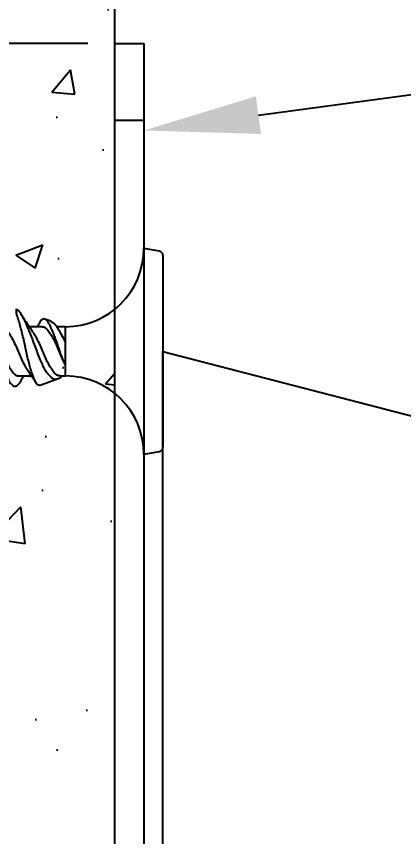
# Model space of a CAD drawing. Extents: x -5.6 to 5.7, y -1.2 to 8.2.
# Drawn here: x -1.459 to -0.831, y 5.189 to 6.521 of the extents above; entities that cross this region are included whole.
import ezdxf
from ezdxf import colors
from ezdxf.entities.mleader import LeaderData, LeaderLine
from ezdxf.math import Vec2, Vec3

# ---------------------------------------------------------------- set-up
doc = ezdxf.new("R2010")
doc.units = 0
doc.header["$LTSCALE"] = 0.5
doc.header["$MEASUREMENT"] = 0
doc.layers.get('Defpoints').update_dxf_attribs({"linetype": 'CONTINUOUS'})
for name, color, linetype in [('Ceiling', 42, 'CONTINUOUS'), ('Hardware', 242, 'CONTINUOUS'), ('Mounting', 4, 'CONTINUOUS')]:
    doc.layers.add(name, color=color, linetype=linetype)
doc.layers.add('CUST DWG', color=60, linetype='CONTINUOUS', lineweight=20)
doc.styles.add('LSAD_Standard', font='arial.ttf')
doc.styles.get("Standard").update_dxf_attribs({"font": 'arial.ttf'})
doc.dimstyles.new('LSAD_CustDims', dxfattribs={"dimtxt": 1, "dimasz": 1, "dimexe": 0.0625, "dimexo": 0.042969, "dimgap": 0.0625, "dimtad": 0, "dimtih": 1, "dimtoh": 1, "dimdec": 3, "dimzin": 0, "dimdsep": 46, "dimlunit": 4, "dimtxsty": 'Standard', "dimcen": 0.125, "dimclrd": 256, "dimclre": 256, "dimclrt": 256, "dimadec": 0, "dimazin": 0, "dimtfac": 1, "dimtdec": 3, "dimtix": 1, "dimtofl": 0, "dimtmove": 0, "dimatfit": 3, "dimfxl": 1, "dimfrac": 2, "dimtolj": 1, "dimtzin": 0, "dimarcsym": 0})

# ---------------------------------------------------------------- blocks, each defined once
blk = doc.blocks.new('*D4')
at = {"layer": 'CUST DWG', "lineweight": -2, "ltscale": 0.5, "transparency": 16777216}
for p, q in [((-1.3429, 6.477), (-5.218, 6.477)), ((-5.1555, 6.227), (-5.1555, 3.4849)), ((-5.1555, 0.2499), (-5.1555, 3.1014)), ((-1.333, -0.0001), (-5.218, -0.0001))]:
    blk.add_line(p, q, dxfattribs=at)
at = {"layer": 'CUST DWG', "ltscale": 0.5, "transparency": 16777216}
for points in [[(-5.1971, 6.227), (-5.1138, 6.227), (-5.1555, 6.477)], [(-5.1971, 0.2499), (-5.1138, 0.2499), (-5.1555, -0.0001)]]:
    blk.add_solid(points, dxfattribs=at)
at = {"layer": 'Defpoints', "color": 0, "ltscale": 0.5, "transparency": 16777216}
for p in [(-5.1555, 6.477), (-1.2999, 6.477), (-1.29, -0.0001)]:
    blk.add_point(p, dxfattribs=at)
at = {"layer": 'CUST DWG', "ltscale": 0.5, "transparency": 16777216, "insert": (-5.1555, 3.2932), "char_height": 0.25, "attachment_point": 5}
blk.add_mtext('\\A1;6 1/2"', dxfattribs=at)

msp = doc.modelspace()

# ---------------------------------------------------------------- hatches: boundary and pattern name
at = {"layer": 'Ceiling', "ltscale": 0.5, "transparency": 16777216}
h = msp.add_hatch(dxfattribs=at)
h.set_pattern_fill('AR-CONC', color=256, scale=0.063)
h.set_pattern_definition([(50, (2.4456, -9e-05), (0.451874, -0.039534), [0.04725, -0.51975]), (355, (2.4456, -9e-05), (-0.087413, 0.47388), [0.0378, -0.4158]), (100.4514, (2.48327, -0.0034), (0.36446, 0.434347), [0.040156, -0.44172]), (46.184, (2.4456, 0.1259), (0.672362, -0.104277), [0.070875, -0.779625]), (96.636, (2.50165, 0.1172), (0.588837, 0.613695), [0.060235, -0.66258]), (351.184, (2.4456, 0.1259), (0.588837, 0.613695), [0.0567, -0.6237]), (21, (2.5086, 0.0944), (0.376051, -0.25365), [0.04725, -0.51975]), (326, (2.5086, 0.0944), (0.153289, 0.456845), [0.0378, -0.4158]), (71.4514, (2.53995, 0.07327), (0.52934, 0.203195), [0.040156, -0.44172]), (37.5, (2.44562, -9e-05), (0.0076607, 0.209723), [0, -0.41076, 0, -0.4221, 0, -0.417375]), (7.5, (2.44562, -9e-05), (0.165734, 0.2484794), [0, -0.24066, 0, -0.40131, 0, -0.159075]), (327.5, (2.30513, -9e-05), (0.336308, -0.0142096), [0, -0.1575, 0, -0.4914, 0, -0.65205]), (317.5, (2.24213, -9e-05), (0.367407, 0.063066), [0, -0.20475, 0, -0.32634, 0, -0.46305])])
h.paths.add_polyline_path([(-1.2999, 8.2428), (-1.2999, -1.1325), (-2.4167, -1.1945), (-2.4167, 8.1809)])

# ---------------------------------------------------------------- linework, layer by layer
at = {"layer": 'Ceiling', "transparency": 16777216}
msp.add_lwpolyline([(-1.2999, 8.2428), (-1.2999, -1.1325), (-2.4167, -1.1945), (-2.4167, 8.1809)], close=True, dxfattribs=at)
at = {"layer": 'Hardware', "lineweight": 25, "transparency": 16777216}
for p, q in [((-1.227, 6.1396), (-1.2522, 6.144)), ((-1.2212, 6.1327), (-1.2212, 5.8213)), ((-1.4589, 6.0389), (-1.4589, 6.0458)), ((-1.4231, 6.0206), (-1.4249, 6.017)), ((-1.4033, 6.0258), (-1.4127, 6.0292)), ((-1.4172, 6.017), (-1.438, 6.017)), ((-1.3792, 6.017), (-1.3937, 6.017)), ((-1.3792, 5.9918), (-1.3792, 6.017)), ((-1.3847, 6.002), (-1.3861, 6.0047)), ((-1.3792, 5.9545), (-1.3792, 5.9918)), ((-1.3792, 5.937), (-1.3792, 5.9545)), ((-1.4552, 5.937), (-1.4344, 5.937)), ((-1.4492, 5.9337), (-1.4475, 5.937)), ((-1.4201, 5.9221), (-1.3911, 5.9327)), ((-1.3887, 5.937), (-1.3792, 5.937)), ((-1.2522, 5.81), (-1.227, 5.8144))]:
    msp.add_line(p, q, dxfattribs=at)
for centre, radius, start, end in [((-1.3792, 6.144), 0.127, 270, 0), ((-1.2282, 6.1327), 0.007, 0, 80), ((-1.3792, 5.81), 0.127, 0, 90), ((-1.2282, 5.8213), 0.007, 280, 0)]:
    msp.add_arc(centre, radius, start, end, dxfattribs=at)
for points, knots in [([(-1.5162, 6.0335), (-1.5146, 6.0331), (-1.5114, 6.0324), (-1.507, 6.0264), (-1.5027, 6.0174), (-1.4979, 6.0056), (-1.493, 5.9918), (-1.4887, 5.977), (-1.4844, 5.9622), (-1.4795, 5.9484), (-1.4747, 5.9366), (-1.4704, 5.9275), (-1.466, 5.9218), (-1.4612, 5.9198), (-1.4564, 5.9219), (-1.4525, 5.9267), (-1.4501, 5.932), (-1.4491, 5.9341)], [0, 0, 0, 0, 0.0695519, 0.1363146, 0.2030772, 0.2726291, 0.3421811, 0.4089438, 0.4757063, 0.5452583, 0.6148102, 0.6815728, 0.7483355, 0.8178874, 0.8874394, 0.9542019, 1, 1, 1, 1]), ([(-1.4589, 6.0458), (-1.4578, 6.045), (-1.4555, 6.0433), (-1.452, 6.0388), (-1.4484, 6.0324), (-1.4445, 6.024), (-1.4403, 6.0143), (-1.4362, 6.0042), (-1.432, 5.9935), (-1.4279, 5.9826), (-1.4241, 5.9716), (-1.42, 5.9616), (-1.4158, 5.9529), (-1.4116, 5.9457), (-1.4074, 5.9397), (-1.4033, 5.9352), (-1.3993, 5.9323), (-1.395, 5.9316), (-1.3907, 5.9327), (-1.3873, 5.9342), (-1.3853, 5.9364), (-1.3848, 5.937)], [0, 0, 0, 0, 0.052064, 0.105135, 0.168285, 0.233554, 0.291826, 0.351906, 0.408436, 0.466576, 0.523523, 0.582534, 0.633556, 0.686083, 0.736766, 0.7889, 0.839809, 0.892789, 0.936407, 0.981199, 1, 1, 1, 1]), ([(-1.4201, 5.9222), (-1.4203, 5.9221), (-1.4213, 5.9215), (-1.4232, 5.9219), (-1.4256, 5.9236), (-1.4279, 5.9271), (-1.4301, 5.932), (-1.4325, 5.9382), (-1.4351, 5.9459), (-1.4376, 5.9548), (-1.4402, 5.9646), (-1.4425, 5.9749), (-1.4446, 5.9855), (-1.447, 5.996), (-1.4496, 6.0065), (-1.4521, 6.0166), (-1.4547, 6.0258), (-1.4569, 6.0333), (-1.4583, 6.0371), (-1.4589, 6.0389)], [0, 0, 0, 0, 0.0093417, 0.0677489, 0.1246737, 0.1832954, 0.2396047, 0.2972652, 0.358957, 0.4224178, 0.4844108, 0.5482374, 0.6095399, 0.6723561, 0.7385929, 0.806699, 0.8737848, 0.9428419, 1, 1, 1, 1]), ([(-1.4327, 6.0093), (-1.4359, 6.0138), (-1.4424, 6.0233), (-1.4485, 6.0331), (-1.4517, 6.0382)], [0, 0, 0, 0, 0.481613, 1, 1, 1, 1]), ([(-1.3792, 5.9545), (-1.3801, 5.9564), (-1.3821, 5.9601), (-1.3848, 5.9666), (-1.3874, 5.9736), (-1.3905, 5.9835), (-1.3941, 5.9936), (-1.3977, 6.0033), (-1.4005, 6.0102), (-1.4031, 6.0164), (-1.4054, 6.0214), (-1.4079, 6.0254), (-1.4105, 6.0282), (-1.4133, 6.0296), (-1.416, 6.0296), (-1.4187, 6.0278), (-1.421, 6.0248), (-1.4226, 6.0214), (-1.4234, 6.0198)], [0, 0, 0, 0, 0.0526638, 0.1068611, 0.1593036, 0.2133061, 0.3201979, 0.3788458, 0.4391952, 0.4977382, 0.5580404, 0.6164972, 0.6763312, 0.7409459, 0.8074216, 0.872181, 0.9388849, 1, 1, 1, 1]), ([(-1.4034, 6.0257), (-1.4031, 6.0256), (-1.4016, 6.0253), (-1.3988, 6.0232), (-1.3951, 6.0194), (-1.3915, 6.014), (-1.3876, 6.0074), (-1.3835, 5.9998), (-1.3806, 5.9945), (-1.3792, 5.9918)], [0, 0, 0, 0, 0.034122, 0.192799, 0.355924, 0.51703, 0.683993, 0.839253, 1, 1, 1, 1]), ([(-1.4837, 6.017), (-1.4821, 6.0167), (-1.4789, 6.0162), (-1.4746, 6.012), (-1.4702, 6.0056), (-1.4654, 5.9972), (-1.4606, 5.9875), (-1.4562, 5.977), (-1.4519, 5.9665), (-1.4471, 5.9568), (-1.4429, 5.9494), (-1.4406, 5.9462), (-1.4398, 5.9451)], [0, 0, 0, 0, 0.1069252, 0.2090272, 0.3111295, 0.4180547, 0.5249796, 0.6270819, 0.7291841, 0.8361091, 0.9430342, 1, 1, 1, 1]), ([(-1.3887, 5.937), (-1.3903, 5.9373), (-1.3935, 5.9378), (-1.3978, 5.942), (-1.4022, 5.9484), (-1.407, 5.9568), (-1.4118, 5.9665), (-1.4162, 5.977), (-1.4205, 5.9875), (-1.4253, 5.9972), (-1.4296, 6.0047), (-1.4319, 6.008), (-1.4328, 6.0092)], [0, 0, 0, 0, 0.106323, 0.207849, 0.309376, 0.415699, 0.522022, 0.623548, 0.725075, 0.831398, 0.93772, 1, 1, 1, 1]), ([(-1.4172, 6.017), (-1.4155, 6.017), (-1.4138, 6.0165), (-1.4106, 6.0145), (-1.4092, 6.0131), (-1.405, 6.0077), (-1.4016, 6.0022), (-1.3965, 5.9925), (-1.3948, 5.989), (-1.3917, 5.9819), (-1.3903, 5.9784), (-1.386, 5.968), (-1.3826, 5.9606), (-1.3792, 5.9545)], [0, 0, 0, 0, 0.125, 0.125, 0.25, 0.25, 0.5, 0.5, 0.625, 0.625, 0.75, 0.75, 1, 1, 1, 1]), ([(-1.4949, 6.0022), (-1.4939, 6.0005), (-1.4913, 5.9961), (-1.487, 5.9874), (-1.4827, 5.977), (-1.4784, 5.9665), (-1.4735, 5.9568), (-1.4687, 5.9484), (-1.4644, 5.942), (-1.46, 5.9378), (-1.4568, 5.9373), (-1.4552, 5.937)], [0, 0, 0, 0, 0.0736082, 0.1920791, 0.3052063, 0.4183332, 0.5368041, 0.655275, 0.7684022, 0.8815291, 1, 1, 1, 1]), ([(-1.3848, 6.0022), (-1.3842, 6.0012), (-1.3824, 5.9981), (-1.3805, 5.9943), (-1.3792, 5.9918)], [0, 0, 0, 0, 0.330952, 1, 1, 1, 1]), ([(-1.4399, 5.9451), (-1.4368, 5.9406), (-1.4325, 5.9344), (-1.4284, 5.9279), (-1.4273, 5.9262)], [0, 0, 0, 0, 0.729783, 1, 1, 1, 1])]:
    msp.add_open_spline(points, degree=3, knots=knots, dxfattribs=at)
at = {"layer": 'Mounting', "linetype": 'Continuous', "lineweight": 25, "transparency": 16777216}
for p, q in [((-1.3, 6.477), (-1.3, 3.9859)), ((-1.3, 6.477), (-1.2522, 6.477)), ((-1.2522, 6.477), (-1.2522, 3.9859)), ((-1.2522, 6.352), (-1.3, 6.352))]:
    msp.add_line(p, q, dxfattribs=at)

# ---------------------------------------------------------------- dimensions: what is measured, and where the dimension line sits
at = {"layer": 'CUST DWG', "ltscale": 0.5, "transparency": 16777216}
dim = msp.add_linear_dim(base=(-5.1555, 6.477), p1=(-1.29, -0.0001), p2=(-1.2999, 6.477), angle=90, dimstyle='LSAD_CustDims', override={"dimtxt": 0.25, "dimasz": 0.25}, dxfattribs=at)
dim.commit()
dim.dimension.update_dxf_attribs({"geometry": '*D4', "text_midpoint": (-5.1555, 3.2932), "dimtype": 128})

# ---------------------------------------------------------------- leaders
ml = msp.add_multileader_mtext('Standard', dxfattribs=at)
ml.set_content('\\A1;{\\H1x;PERIMETER MOUNT\\PBRACKET (PACKAGED SEPERATELY)}', color=256, style='LSAD_Standard')
ml.set_leader_properties()
ml.build(insert=Vec2(0, 0))
ml.multileader.update_dxf_attribs({"text_left_attachment_type": 2, "dogleg_length": 0.36, "arrow_head_size": 0.1875})
ctx = ml.context
ctx.base_point, ctx.char_height, ctx.arrow_head_size, ctx.landing_gap_size, ctx.plane_origin = Vec3(2.5186, 6.6535), 0.1875, 0.1875, 0.09, Vec3(-0.4558, 8.9445)
ctx.left_attachment = 2
notes = []
notes.append((ctx, [(1, (1, 1, 0), (1.1154, 6.6535), (1, 0), 1.4032, [(0, [(-1.2522, 6.3356)], 0, [])])]))
ctx.mtext.insert, ctx.mtext.width, ctx.mtext.defined_height, ctx.mtext.flow_direction = Vec3(2.6086, 7.0921), 3.10661, 1.2274, 5
ml = msp.add_multileader_mtext('Standard', dxfattribs=at)
ml.set_content('\\A1;{\\H1x;MOUNTING HARDWARE} (BY OTHERS)', color=256, style='LSAD_Standard')
ml.set_leader_properties()
ml.build(insert=Vec2(0, 0))
ml.multileader.update_dxf_attribs({"text_left_attachment_type": 2, "dogleg_length": 0.36, "arrow_head_size": 0.1875})
ctx = ml.context
ctx.base_point, ctx.char_height, ctx.arrow_head_size, ctx.landing_gap_size, ctx.plane_origin = Vec3(2.5179, 5.5256), 0.1875, 0.1875, 0.09, Vec3(-0.4841, 6.5025)
ctx.left_attachment = 2
notes.append((ctx, [(1, (1, 1, 0), (0.5161, 5.5256), (1, 0), 2.0017, [(1, [(-1.2212, 4.727), (-1.2212, 5.977)], 0, [])])]))
ctx.mtext.insert, ctx.mtext.width, ctx.mtext.defined_height, ctx.mtext.flow_direction = Vec3(2.6079, 5.8065), 3.10661, 1.2274, 5
for ctx, leaders in notes:
    for number, flags, end, landing, length, lines in leaders:
        leader = LeaderData()
        leader.index, (leader.has_last_leader_line, leader.has_dogleg_vector, leader.attachment_direction) = number, flags
        leader.last_leader_point, leader.dogleg_vector, leader.dogleg_length = Vec3(end), Vec3(landing), length
        for number, points, colour, breaks in lines:
            line = LeaderLine()
            line.index, line.vertices, line.color, line.breaks = number, Vec3.list(points), colors.encode_raw_color(colour), breaks
            leader.lines.append(line)
        ctx.leaders.append(leader)

doc.saveas('drawing.dxf')
